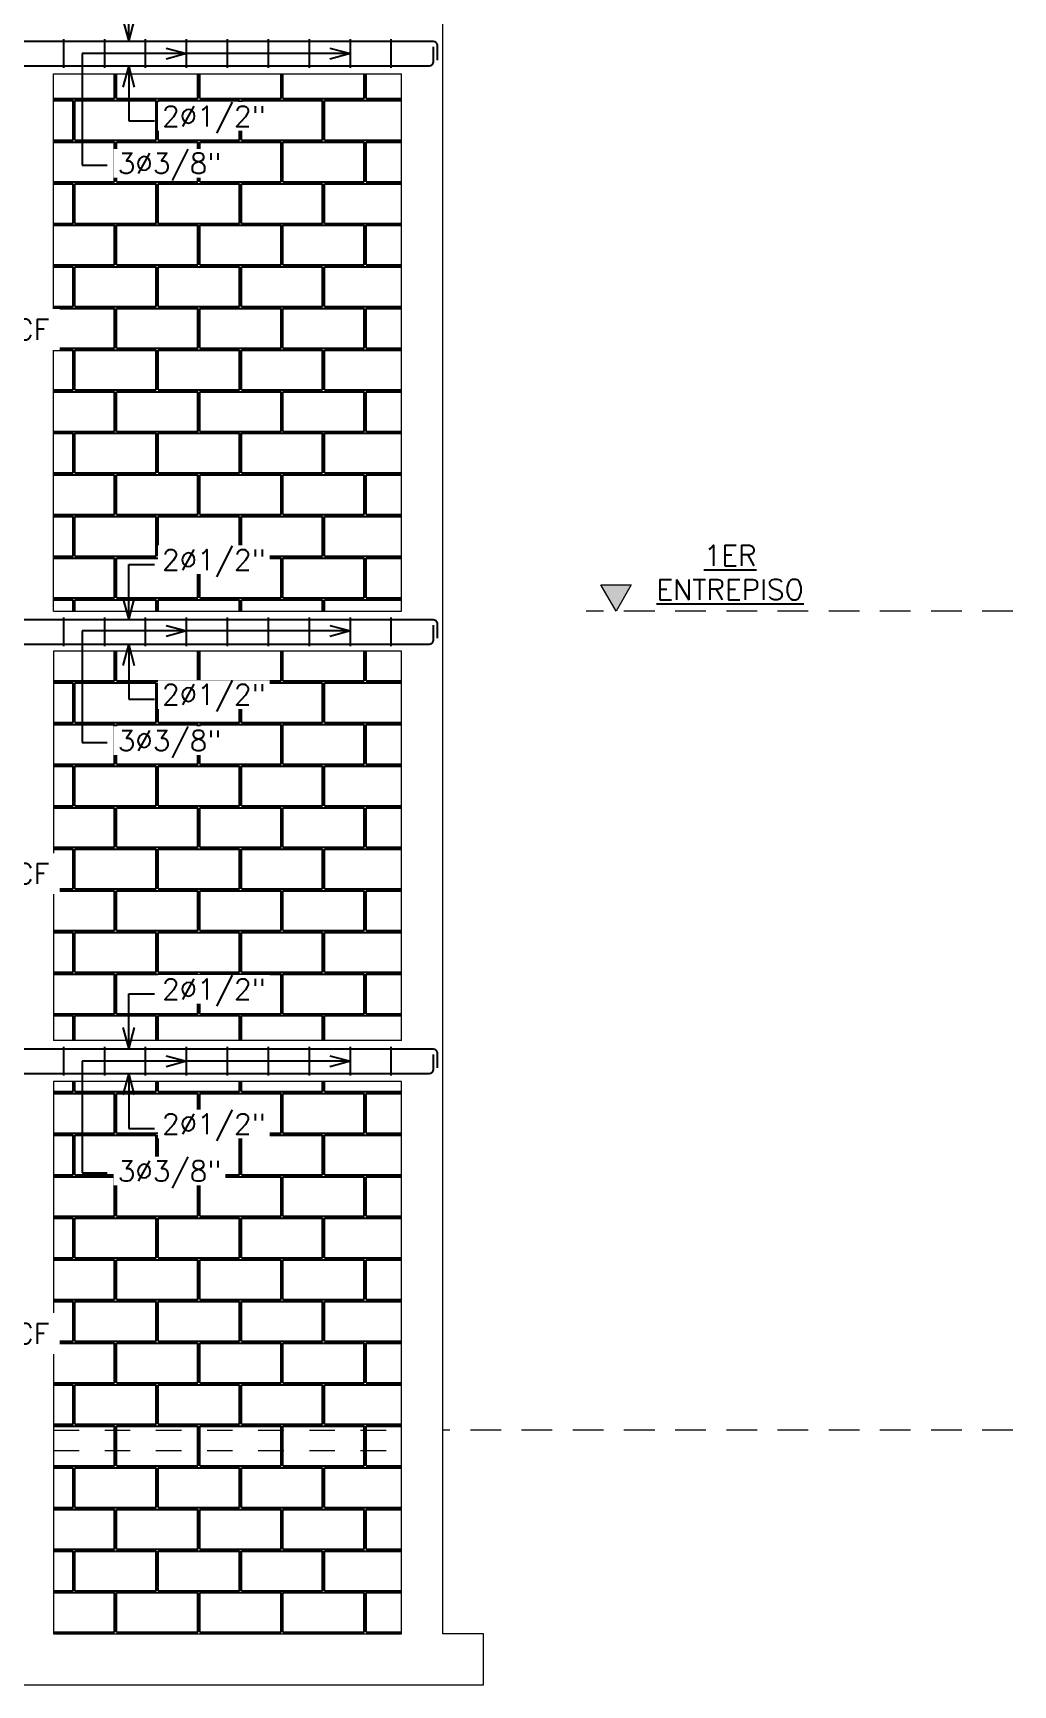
# Model space of a CAD drawing. Header units: metres. Extents: x -44 to 358, y -286 to 66.
# Drawn here: x -13.83 to -9.04, y -98.17 to -90.1 of the extents above; entities that cross this region are included whole.
import ezdxf
from ezdxf import colors
from ezdxf.entities.mleader import LeaderData, LeaderLine
from ezdxf.math import Vec2, Vec3

# ---------------------------------------------------------------- set-up
doc = ezdxf.new("R2010")
doc.units = ezdxf.units.M
doc.header["$LTSCALE"] = 0.3
for name, pattern in [('DASHED', [0.75, 0.5, -0.25]), ('HIDDEN', [9.525, 6.35, -3.175]), ('STYLE_01', [0.833282, 0.416565, -0.416718])]:
    doc.linetypes.add(name, pattern=pattern)
for name, color, linetype in [('001-DIMLOSA', 4, 'Continuous'), ('001-DIMTEXTO', 4, 'Continuous'), ('ACERO', 5, 'Continuous'), ('DIMTEXTO', 4, 'Continuous'), ('HATCH', 8, 'Continuous'), ('TEXTO1', 1, 'Continuous')]:
    doc.layers.add(name, color=color, linetype=linetype)
doc.layers.add('VIGAS', color=1, linetype='HIDDEN', lineweight=15)
doc.styles.add('SMPLEX', font='simplex.shx')
doc.dimstyles.new('DIM-50', dxfattribs={"dimscale": 0.5, "dimtxt": 0.2, "dimasz": 0.2, "dimexe": 0.2, "dimexo": 0.2, "dimgap": 0.1, "dimtad": 0, "dimtih": 1, "dimtoh": 1, "dimzin": 0, "dimdsep": 46, "dimtxsty": 'SMPLEX', "dimblk1": 'OBLIQUE', "dimblk2": 'OBLIQUE', "dimsah": 1, "dimcen": 0.2, "dimclrd": 4, "dimclre": 4, "dimclrt": 4, "dimadec": 0, "dimazin": 0, "dimtfac": 1, "dimtmove": 0, "dimatfit": 3, "dimldrblk": 'OPEN30', "dimfxl": 0.3, "dimfxlon": 1, "dimtfill": 1, "dimtolj": 1, "dimtzin": 0, "dimarcsym": 0})
pattern_1 = [(360, (-20.93746, -163.17626), (0.2032, 0.2032), [0.396875, -0.009525]), (360, (-21.14066, -163.16674), (0.2032, 0.2032), [0.396875, -0.009525]), (90, (-20.93746, -163.17626), (-0.2032, 0.2032), [-0.212725, 0.193675]), (90, (-20.94698, -163.17626), (-0.2032, 0.2032), [-0.212725, 0.193675])]

# ---------------------------------------------------------------- blocks, each defined once
blk = doc.blocks.new('*U808')
at = {"layer": 'ACERO'}
blk.add_line((0, -0.0702), (0, 0.0702), dxfattribs=at)
blk = doc.blocks.new('*U809')
at = {"layer": 'HATCH', "color": 0, "linetype": 'ByBlock', "lineweight": -2, "transparency": 16777216}
for p in [(0, 0), (0.2, 0), (0.4, 0), (0.6, 0), (0.8, 0), (1, 0), (1.2, 0), (1.4, 0), (1.6, 0)]:
    blk.add_blockref('*U808', p, dxfattribs=at)
blk = doc.blocks.new('_OBLIQUE')
at = {"color": 0, "linetype": 'ByBlock'}
blk.add_line((-0.5, -0.5), (0.5, 0.5), dxfattribs=at)
blk = doc.blocks.new('_Open30')
at = {"color": 0, "lineweight": -2}
for p, q in [((-1, 0.268), (0, 0)), ((0, 0), (-1, -0.268)), ((0, 0), (-1, 0))]:
    blk.add_line(p, q, dxfattribs=at)
blk = doc.blocks.new('*U812')
at = {"layer": 'ACERO'}
blk.add_line((0, -0.0702), (0, 0.0702), dxfattribs=at)
blk = doc.blocks.new('*U813')
at = {"layer": 'HATCH', "color": 0, "linetype": 'ByBlock', "lineweight": -2, "transparency": 16777216}
for p in [(0, 0), (0.2, 0), (0.4, 0), (0.6, 0), (0.8, 0), (1, 0), (1.2, 0), (1.4, 0), (1.6, 0)]:
    blk.add_blockref('*U812', p, dxfattribs=at)
blk = doc.blocks.new('*U818')
at = {"layer": 'ACERO'}
blk.add_line((0, -0.0702), (0, 0.0702), dxfattribs=at)
blk = doc.blocks.new('*U819')
at = {"layer": 'HATCH', "color": 0, "linetype": 'ByBlock', "lineweight": -2, "transparency": 16777216}
for p in [(0, 0), (0.2, 0), (0.4, 0), (0.6, 0), (0.8, 0), (1, 0), (1.2, 0), (1.4, 0), (1.6, 0)]:
    blk.add_blockref('*U818', p, dxfattribs=at)
blk = doc.blocks.new('A$C2BC87D2B')
at = {"layer": '001-DIMTEXTO', "lineweight": 0}
h = blk.add_hatch(color=4, dxfattribs=at)
h.dxf.hatch_style = 1
h.paths.add_polyline_path([(0, 0), (0.112, 0.194), (-0.112, 0.194)])
at = {"layer": '001-DIMTEXTO', "color": 4, "lineweight": 0, "flags": 128}
blk.add_lwpolyline([(0, 0), (0.112, 0.194), (-0.112, 0.194)], close=True, dxfattribs=at)

msp = doc.modelspace()

# ---------------------------------------------------------------- hatches: boundary and pattern name
at = {"layer": 'HATCH', "ltscale": 0.2}
h = msp.add_hatch(dxfattribs=at)
h.set_pattern_fill('AR-B816C', color=256, scale=0.001, angle=-90)
h.set_pattern_definition(pattern_1)
h.paths.add_polyline_path([(-12.0268875, -90.3004349), (-13.7268875, -90.3004349), (-13.7268875, -92.9254364), (-12.0268875, -92.9254364)])
h = msp.add_hatch(dxfattribs=at)
h.set_pattern_fill('AR-B816C', color=256, scale=0.001, angle=-90)
h.set_pattern_definition(pattern_1)
h.paths.add_polyline_path([(-12.0268875, -93.1204364), (-13.7268875, -93.1204364), (-13.7268875, -95.0229364), (-12.0268875, -95.0229364)])
h = msp.add_hatch(dxfattribs=at)
h.set_pattern_fill('AR-B816C', color=256, scale=0.001, angle=-90)
h.set_pattern_definition([(360, (-20.93746, -163.3533), (0.2032, 0.2032), [0.396875, -0.009525]), (360, (-21.14066, -163.34377), (0.2032, 0.2032), [0.396875, -0.009525]), (90, (-20.93746, -163.3533), (-0.2032, 0.2032), [-0.212725, 0.193675]), (90, (-20.94698, -163.3533), (-0.2032, 0.2032), [-0.212725, 0.193675])])
h.paths.add_polyline_path([(-13.7268875, -97.9204364), (-12.0268875, -97.9204364), (-12.0268875, -95.2229364), (-13.7268875, -95.2229364)])

# ---------------------------------------------------------------- linework, layer by layer
at = {"layer": 'ACERO'}
for points in [[(-17.8344109, -90.2325873), (-17.8344109, -90.1604349, -0.414213562), (-17.8144109, -90.1404349), (-11.8732116, -90.1404349, -0.414212098), (-11.8532116, -90.1604348), (-11.8532116, -90.2325873)], [(-17.8157637, -90.1682826), (-17.8157637, -90.2404349, 0.414213562), (-17.7957637, -90.2604349), (-11.8904975, -90.2604349, 0.414212098), (-11.8704975, -90.240435), (-11.8704975, -90.1682826)], [(-17.8344101, -93.0575894), (-17.8344101, -92.985437, -0.414213562), (-17.8144101, -92.965437), (-11.8732108, -92.965437, -0.414212098), (-11.8532108, -92.9854369), (-11.8532108, -93.0575894)], [(-17.8157629, -92.9932846), (-17.8157629, -93.065437, 0.414213562), (-17.7957629, -93.085437), (-11.8904967, -93.085437, 0.414212098), (-11.8704967, -93.0654371), (-11.8704967, -92.9932846)], [(-17.8344109, -95.1550887), (-17.8344109, -95.0829364, -0.414213562), (-17.8144109, -95.0629364), (-11.8732116, -95.0629364, -0.414212098), (-11.8532116, -95.0829363), (-11.8532116, -95.1550887)], [(-17.8157637, -95.090784), (-17.8157637, -95.1629364, 0.414213562), (-17.7957637, -95.1829364), (-11.8904975, -95.1829364, 0.414212098), (-11.8704975, -95.1629365), (-11.8704975, -95.090784)]]:
    msp.add_lwpolyline(points, format="xyb", dxfattribs=at)
at = {"layer": 'TEXTO1', "color": 8, "linetype": 'DASHED', "lineweight": 0}
for p, q in [((-9.0403905, -92.9254364), (-11.124699, -92.9254364)), ((-9.0403905, -96.9254364), (-11.8268875, -96.9254364))]:
    msp.add_line(p, q, dxfattribs=at)
at = {"layer": 'TEXTO1', "color": 8, "linetype": 'STYLE_01', "lineweight": 0}
for p, q in [((-13.7268875, -96.9254364, 0), (-12.0268875, -96.9254364, 0)), ((-13.7268875, -97.0254364, 0), (-12.0268875, -97.0254364, 0))]:
    msp.add_line(p, q, dxfattribs=at)
at = {"layer": 'VIGAS', "linetype": 'ByBlock'}
for p, q in [((-11.8268875, -88.6524423), (-11.8268875, -97.9204364)), ((-13.7268875, -92.9254364), (-13.7268875, -90.3004349)), ((-13.7268875, -90.3004349), (-12.0268875, -90.3004349)), ((-12.0268875, -92.9254364), (-12.0268875, -90.3004349)), ((-13.7268875, -92.9254364), (-12.0268875, -92.9254364)), ((-12.0268875, -93.1204364), (-13.7268875, -93.1204364)), ((-13.7268875, -93.1204364), (-13.7268875, -95.0229364)), ((-12.0268875, -95.0229364), (-13.7268875, -95.0229364)), ((-13.7268875, -95.2229364), (-13.7268875, -97.9204364)), ((-12.0268875, -95.2229364), (-13.7268875, -95.2229364)), ((-11.6269234, -97.9204364), (-11.8268875, -97.9204364)), ((-11.6269234, -98.1704364), (-11.6269234, -97.9204364)), ((-18.0699352, -98.1704364), (-11.6269234, -98.1704364))]:
    msp.add_line(p, q, dxfattribs=at)
at = {"layer": 'VIGAS', "linetype": 'ByBlock', "transparency": 33554534}
for p, q in [((-12.0268875, -95.0229364), (-12.0268875, -93.1204364)), ((-12.0268875, -97.9204364), (-12.0268875, -95.2229364)), ((-13.7268875, -97.9204364), (-12.0268875, -97.9204364))]:
    msp.add_line(p, q, dxfattribs=at)

# ---------------------------------------------------------------- block references
at = {"layer": 'HATCH'}
for name, p in [('*U819', (-13.6768875, -90.2011709)), ('*U813', (-13.6768867, -93.0261729)), ('*U809', (-13.6768875, -95.1236723))]:
    msp.add_blockref(name, p, dxfattribs=at)
at = {"layer": 'TEXTO1', "ltscale": 2, "xscale": -0.6666666666666666, "yscale": 0.6666666666666666, "zscale": 0.6666666666666666}
msp.add_blockref('A$C2BC87D2B', (-10.9792781, -92.92517), dxfattribs=at)

# ---------------------------------------------------------------- leaders
at = {"layer": '001-DIMLOSA', "lineweight": 0}
for points in [[(-13.3592396, -90.1357223), (-13.3592396, -89.8713216), (-13.2332325, -89.8713216)], [(-13.3592396, -90.2651476), (-13.3592396, -90.5295482), (-13.2332325, -90.5295482)], [(-13.3592388, -92.9607243), (-13.3592388, -92.6963237), (-13.2332317, -92.6963237)], [(-13.3592388, -93.0901496), (-13.3592388, -93.3545503), (-13.2332317, -93.3545503)], [(-13.3592396, -95.0582237), (-13.3592396, -94.793823), (-13.2332325, -94.793823)], [(-13.3592396, -95.187649), (-13.3592396, -95.4520497), (-13.2332325, -95.4520497)]]:
    msp.add_leader(points, dimstyle='DIM-50', override={"dimgap": 0.1, "dimtad": 0}, dxfattribs=at)
at = {"layer": 'DIMTEXTO', "ltscale": 0.2}
ml = msp.add_multileader_mtext('Standard', dxfattribs=at)
ml.set_content('', color=256)
ml.set_leader_properties()
ml.set_arrow_properties(name='OPEN30')
ml.build(insert=Vec2(0, 0))
ml.multileader.update_dxf_attribs({"text_right_attachment_type": 6, "dogleg_length": 0.36, "arrow_head_size": 0.1})
ctx = ml.context
ctx.base_point, ctx.char_height, ctx.arrow_head_size, ctx.landing_gap_size, ctx.plane_origin = Vec3(-13.2088555, -90.1511709), 0.1, 0.1, 0.01, Vec3(-12.6768875, -90.2011709)
ctx.right_attachment, ctx.text_align_type = 6, 2
notes = []
notes.append((ctx, [(0, (1, 1, 0), (-12.9888555, -90.2011709), (-1, 0), 0.2, [(0, [(-12.2768875, -90.2011709)], 0, [])])]))
ctx.mtext.insert, ctx.mtext.alignment, ctx.mtext.flow_direction = Vec3(-13.1988555, -90.1011709), 3, 5
ml = msp.add_multileader_mtext('Standard', dxfattribs=at)
ml.set_content('', color=256)
ml.set_leader_properties()
ml.set_arrow_properties(name='OPEN30')
ml.build(insert=Vec2(0, 0))
ml.multileader.update_dxf_attribs({"text_right_attachment_type": 6, "dogleg_length": 0.36, "arrow_head_size": 0.1})
ctx = ml.context
ctx.base_point, ctx.char_height, ctx.arrow_head_size, ctx.landing_gap_size, ctx.plane_origin = Vec3(-13.2088555, -92.9711723), 0.1, 0.1, 0.01, Vec3(-12.6768875, -93.0211723)
ctx.right_attachment, ctx.text_align_type = 6, 2
notes.append((ctx, [(0, (1, 1, 0), (-12.9888555, -93.0211723), (-1, 0), 0.2, [(0, [(-12.2768875, -93.0211723)], 0, [])])]))
ctx.mtext.insert, ctx.mtext.alignment, ctx.mtext.flow_direction = Vec3(-13.1988555, -92.9211723), 3, 5
ml = msp.add_multileader_mtext('Standard', dxfattribs=at)
ml.set_content('', color=256)
ml.set_leader_properties()
ml.set_arrow_properties(name='OPEN30')
ml.build(insert=Vec2(0, 0))
ml.multileader.update_dxf_attribs({"text_right_attachment_type": 6, "dogleg_length": 0.36, "arrow_head_size": 0.1})
ctx = ml.context
ctx.base_point, ctx.char_height, ctx.arrow_head_size, ctx.landing_gap_size, ctx.plane_origin = Vec3(-13.2088555, -95.0736723), 0.1, 0.1, 0.01, Vec3(-12.6768875, -95.1236723)
ctx.right_attachment, ctx.text_align_type = 6, 2
notes.append((ctx, [(0, (1, 1, 0), (-12.9888555, -95.1236723), (-1, 0), 0.2, [(0, [(-12.2768875, -95.1236723)], 0, [])])]))
ctx.mtext.insert, ctx.mtext.alignment, ctx.mtext.flow_direction = Vec3(-13.1988555, -95.0236723), 3, 5
for ctx, leaders in notes:
    for number, flags, end, landing, length, lines in leaders:
        leader = LeaderData()
        leader.index, (leader.has_last_leader_line, leader.has_dogleg_vector, leader.attachment_direction) = number, flags
        leader.last_leader_point, leader.dogleg_vector, leader.dogleg_length = Vec3(end), Vec3(landing), length
        for number, points, colour, breaks in lines:
            line = LeaderLine()
            line.index, line.vertices, line.color, line.breaks = number, Vec3.list(points), colors.encode_raw_color(colour), breaks
            leader.lines.append(line)
        ctx.leaders.append(leader)

# ---------------------------------------------------------------- next in the draw order: texts
at = {"layer": '001-DIMTEXTO', "color": 4, "char_height": 0.1, "attachment_point": 5, "style": 'SMPLEX', "bg_fill": 3, "bg_fill_color": 256, "bg_fill_transparency": 0}
for s, insert, box_fill_scale in [('\\A1;2∅1/2"', (-12.9437067, -90.5239924), 1.2), ('\\A1;CF', (-13.8303226, -91.5486991), 1.5), ('\\A1;2∅1/2"', (-12.9437059, -92.6907678), 1.2), ('\\A1;2∅1/2"', (-12.9437059, -93.3489945), 1.2), ('\\A1;CF', (-13.8303226, -94.2072197), 1.5), ('\\A1;2∅1/2"', (-12.9437067, -94.7882672), 1.2), ('\\A1;2∅1/2"', (-12.9437067, -95.4464938), 1.2), ('\\A1;CF', (-13.8303226, -96.4539821), 1.5)]:
    msp.add_mtext(s, dxfattribs=dict(at, insert=insert, box_fill_scale=box_fill_scale))
at = {"layer": 'TEXTO1', "color": 4, "insert": (-10.4218899, -92.7361042), "char_height": 0.1, "width": 0.006391309, "attachment_point": 5, "style": 'SMPLEX', "bg_fill": 2}
msp.add_mtext('\\A1;{\\L1ER ENTREPISO}', dxfattribs=at)

# ---------------------------------------------------------------- next in the draw order: leaders
at = {"layer": 'HATCH', "ltscale": 0.2}
for points in [[(-13.0768875, -90.2011709), (-13.587326, -90.2011709), (-13.587326, -90.746778), (-13.4647592, -90.746778)], [(-13.0768875, -93.0211723), (-13.587326, -93.0211723), (-13.587326, -93.5667794), (-13.4647592, -93.5667794)], [(-13.0768875, -95.1236723), (-13.587326, -95.1236723), (-13.587326, -95.6692794), (-13.4647592, -95.6692794)]]:
    msp.add_leader(points, dimstyle='DIM-50', dxfattribs=at)

# ---------------------------------------------------------------- next in the draw order: texts
at = {"layer": '001-DIMTEXTO', "color": 4, "char_height": 0.1, "attachment_point": 5, "style": 'SMPLEX', "bg_fill": 3, "box_fill_scale": 1.2, "bg_fill_color": 256, "bg_fill_transparency": 0}
for insert in [(-13.160064, -90.7542835), (-13.160064, -93.574285), (-13.160064, -95.676785)]:
    msp.add_mtext('\\A1;3∅3/8"', dxfattribs=dict(at, insert=insert))

doc.saveas('drawing.dxf')
